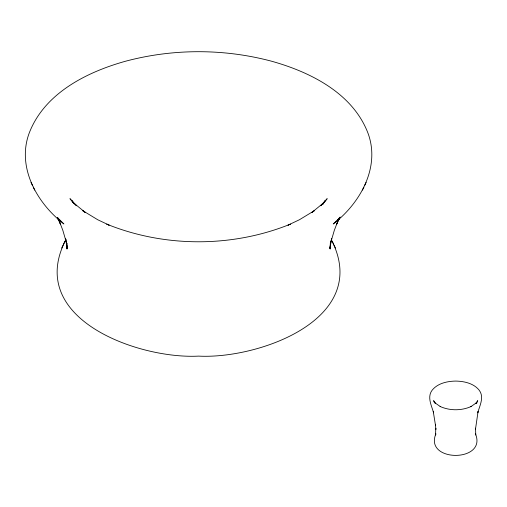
<?xml version="1.0" encoding="UTF-8"?>
<svg xmlns="http://www.w3.org/2000/svg" width="507" height="507" viewBox="0 0 507 507"><rect width="100%" height="100%" fill="white"/><g stroke="black" fill="none" stroke-linecap="round" stroke-linejoin="round"><path stroke-width="0.76" d="M66.867 243.816L67.006 249.038L66.766 244.729L67.247 248.462L65.542 238.62L66.347 242.378L62.836 230.343L59.04 220.463M66.873 243.493L66.62 244.761L66.937 243.271M66.03 239.386C24.539 318.707 138.5 359.311 198.579 356.11C258.424 359.286 371.853 319.125 331.483 240.014M337.992 219.493L333.264 223.961C360.103 203.307 380.63 167.234 367.993 133.183C352.745 93.282 310.607 72.146 271.796 61.277L271.321 61.151C223.942 48.552 173.21 48.552 125.831 61.151L125.356 61.277C86.545 72.146 44.413 93.282 29.165 133.183C16.522 167.234 37.055 203.307 63.888 223.961L57.671 217.776M476.555 403.521L477.714 400.638L475.883 403.388L476.396 402.799L470.857 406.671L471.231 406.475C461.509 410.847 449.823 410.847 440.095 406.475L440.475 406.671L434.93 402.799L435.45 403.388L433.618 400.638L434.486 402.799M339.779 217.433L336.585 224.392L338.112 220.463L334.316 230.343L330.805 242.378L331.61 238.62L329.911 248.462L330.387 244.729L330.152 249.038L330.291 243.816M339.462 218.035L338.505 220.032L339.639 217.985M61.689 248.062L63.128 245.077M63.533 244.209L64.953 241.269M362.454 190.112L363.874 187.165M364.698 185.435L366.13 182.45M339.215 218.378L337.32 221.21L340.159 217.002M322.465 204.638L325.088 200.721L322.712 204.277L327.186 198.681L320.608 205.791L323.998 202.527L311.609 212.68L314.663 210.5L299.428 219.74L288.033 225.133L290.391 224.145C232.358 247.657 164.794 247.657 106.762 224.145L109.119 225.133L97.724 219.74L82.489 210.5L85.544 212.68L73.16 202.527L76.551 205.791L69.966 198.681L73.984 203.656M339.658 217.509L337.903 219.791L339.69 217.642M57.5 217.509L59.832 221.21L57.564 217.807M73.819 203.332L72.064 200.721L74.041 203.681M57.519 217.985L58.654 220.032L57.697 218.035M332.199 241.269L333.619 244.209M334.031 245.077L335.463 248.062M31.022 182.45L32.461 185.435M33.285 187.165L34.698 190.112M57.373 217.433L60.567 224.392L59.294 221.115M330.285 243.493L330.532 244.761M475.56 428.238L475.762 434.987L475.439 433.802C487.493 462.58 423.839 462.58 435.893 433.802L435.57 434.987L435.773 428.238L435.874 429.423L435.412 424.289L435.519 425.5L433.263 411.519L433.618 412.837C431.653 405.739 426.869 397.19 432.091 390.27C437.63 383.286 447.18 381.22 455.666 381.08C464.152 381.22 473.703 383.286 479.242 390.27C484.464 397.19 479.679 405.739 477.714 412.837L478.069 411.519L475.458 429.423L475.56 428.238"/></g></svg>
